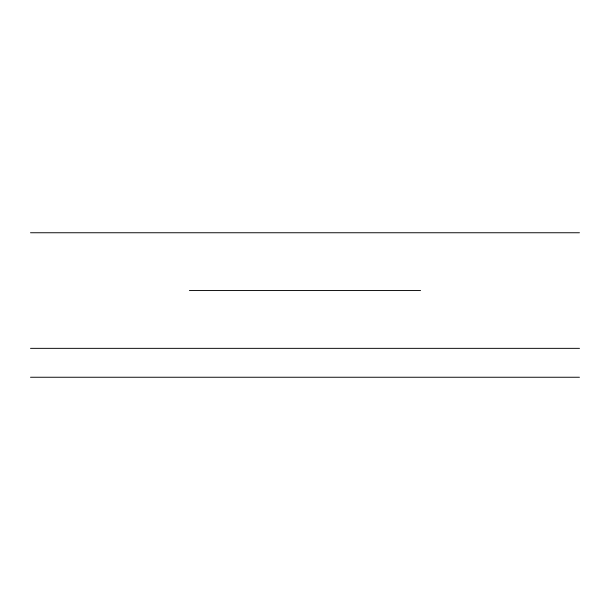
<?xml version="1.0" encoding="UTF-8"?>
<svg xmlns="http://www.w3.org/2000/svg" width="610" height="610" viewBox="0 0 610 610"><rect width="100%" height="100%" fill="white"/><g stroke="black" fill="none" stroke-linecap="round" stroke-linejoin="round"><path stroke-width="0.91" d="M30.5 232.753L579.454 232.753M189.382 290.551L420.58 290.551M30.5 348.348L579.5 348.348M30.5 377.247L579.454 377.247"/></g></svg>
